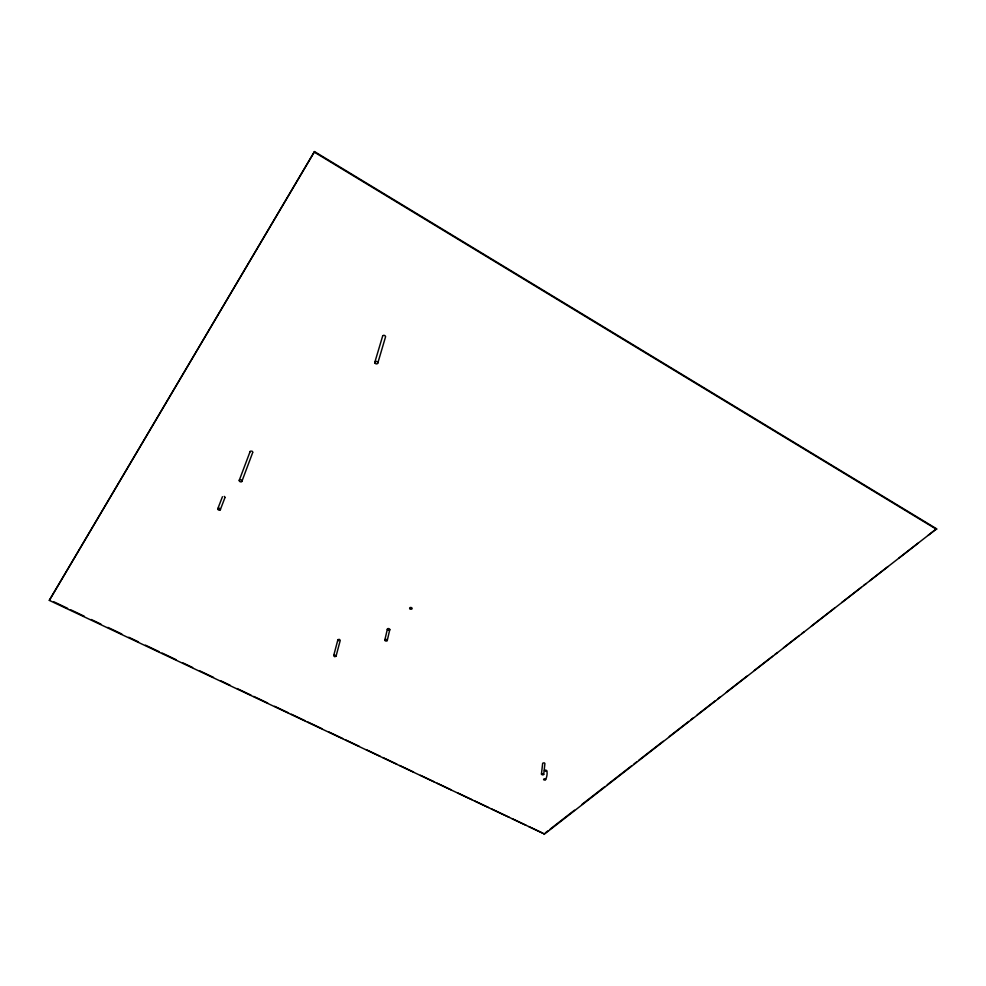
<?xml version="1.0" encoding="UTF-8"?>
<svg xmlns="http://www.w3.org/2000/svg" width="986" height="986" viewBox="0 0 986 986"><rect width="100%" height="100%" fill="white"/><g stroke="black" fill="none" stroke-linecap="round" stroke-linejoin="round"><path stroke-width="1.48" d="M543.693 774.503L542.929 773.64L541.437 774.096L542.337 774.922L543.693 774.503L544.925 763.447L544.136 762.782L542.67 763.25L541.437 774.096M545.689 779.643C545.369 777.473 541.745 779.778 544.691 780.099C546.885 780.296 548.943 767.453 544.432 770.485M544.05 834.415L936.589 528.792L314.497 151.585L49.3 600.375L544.112 833.823M387.276 640.456L389.778 629.66M384.836 640.013L387.35 629.228M333.699 655.554L334.722 656.738L336.053 656.208L340.256 640.333L339.307 639.322L337.915 639.668L333.699 655.554L335.092 655.197L336.053 656.208M337.915 639.668L338.605 640.752M377.835 362.971L385.538 336.904M374.877 362.084L382.654 336.029M241.853 481.464A1.43 0.998 20.5 0 0 240.473 479.763A1.43 0.998 20.5 0 0 239.475 481.217A1.43 0.998 20.5 0 0 241.853 481.464L252.638 452.685M239.253 480.33L250.111 451.551M220.285 509.799A1.356 0.937 20.4 0 0 218.941 508.197A1.356 0.937 20.4 0 0 218.017 509.552A1.356 0.937 20.4 0 0 220.285 509.799L224.882 497.807M217.795 508.727L222.429 496.734M49.3 600.375L314.497 151.585M546.651 770.892L545.652 771.348M545.32 832.874L547.748 830.988M550.188 829.103L574.481 810.209M581.777 804.551L604.862 786.606M607.29 784.72L631.595 765.826M634.023 763.94L636.463 762.055M638.891 760.157L663.196 741.275M669.26 736.554L688.709 721.444M691.137 719.558L693.565 717.672M697.213 714.838L715.442 700.664M717.87 698.778L720.298 696.892M726.374 692.172L747.031 676.113M754.327 670.443L772.556 656.282M774.984 654.396L777.412 652.51M783.488 647.79L799.289 635.502M801.717 633.616L804.145 631.73M811.441 626.061L834.526 608.115M841.81 602.458L861.259 587.348M863.687 585.462L866.115 583.564M869.763 580.729L887.992 566.568M898.924 558.076L918.36 542.966M928.085 535.41L936.589 528.792M53.749 601.768L67.64 608.337M70.413 609.656L84.303 616.238M91.254 619.516L100.979 624.126M107.918 627.404L121.808 633.986M128.759 637.264L138.484 641.874M145.423 645.152L159.313 651.734M162.098 653.04L175.989 659.622M182.928 662.9L192.652 667.51M199.603 670.788L213.494 677.37M220.445 680.648L230.169 685.258M237.108 688.548L250.999 695.118M253.784 696.436L267.674 703.006M274.613 706.296L288.504 712.866M291.289 714.184L305.179 720.754M307.952 722.072L321.843 728.642M328.794 731.932L342.684 738.502M345.457 739.82L359.348 746.39M366.299 749.68L380.189 756.25M382.962 757.568L396.865 764.138M399.638 765.456L413.528 772.026M420.48 775.316L434.37 781.886M437.143 783.204L451.033 789.774M457.985 793.064L471.875 799.634M474.648 800.952L488.538 807.522M491.324 808.84L509.38 817.382M512.153 818.7L526.043 825.282M528.829 826.588L542.719 833.17M314.275 152.115L936.7 529.445M250.074 451.847A1.393 0.998 20.9 0 1 250.493 451.132M251.627 451.058A1.393 0.998 20.9 0 1 252.773 452.327M224.229 496.402A1.343 0.937 20.6 0 1 224.993 497.474M383.123 335.511A1.516 1.22 18.6 0 1 385.526 336.522M388.077 630.103A1.232 0.813 12.8 0 1 387.597 628.785A1.232 0.813 12.8 0 1 389.495 628.982A1.232 0.813 12.8 0 1 389.137 630.202M409.806 608.645A1.257 0.85 12.3 0 0 411.963 608.892A1.257 0.85 12.3 0 0 410.879 607.475A1.257 0.85 12.3 0 0 409.806 608.645M375.025 363.131A1.553 1.22 18.2 0 0 377.663 363.39A1.553 1.22 18.2 0 0 376.295 361.394A1.553 1.22 18.2 0 0 375.025 363.131M385.008 640.493A1.245 0.813 12.8 0 0 387.141 640.74A1.245 0.813 12.8 0 0 386.044 639.372A1.245 0.813 12.8 0 0 385.008 640.493"/></g></svg>
